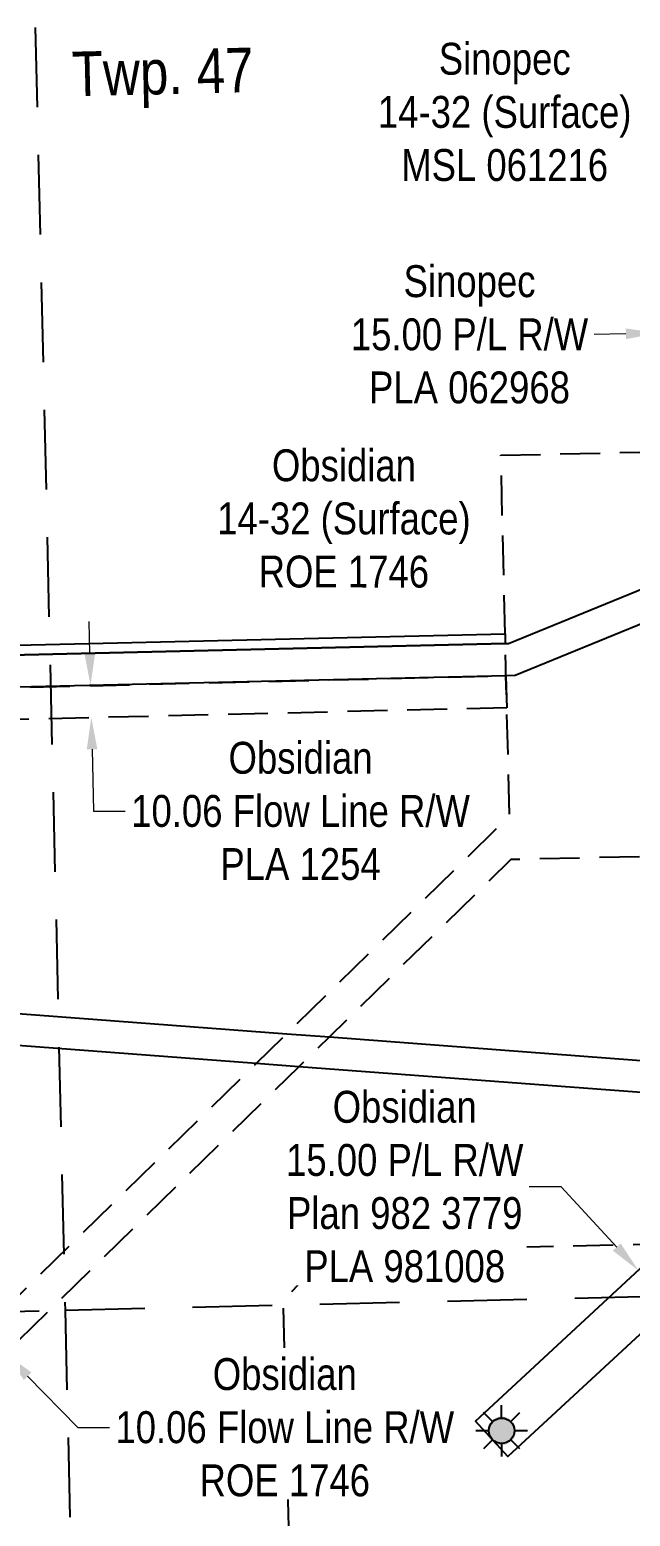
# Model space of a CAD drawing. Extents: x 614096 to 617019, y 5883619 to 5886341.
# Drawn here: x 614641.9 to 614830.4, y 5884859.6 to 5885326 of the extents above; entities that cross this region are included whole.
import ezdxf

# ---------------------------------------------------------------- set-up
doc = ezdxf.new("R2010")
doc.units = 0
doc.header["$LTSCALE"] = 5
doc.header["$PDSIZE"] = 1
for name, pattern in [('foc-ACCESSROAD', [3.75, 2.5, -1.25]), ('foc-FLOWLINE', [3.75, 2.5, -1.25]), ('foc-LSD', [8, 5, -3])]:
    doc.linetypes.add(name, pattern=pattern)
doc.layers.get('Defpoints').update_dxf_attribs({"color": 9})
for name, color, linetype, lineweight in [('C-RW-T', 13, 'Continuous', 9), ('C-WS-T', 13, 'Continuous', 9), ('F-AR-T', 190, 'Continuous', 9), ('F-FLOWLINE-T', 190, 'Continuous', 9), ('F-RW-T', 190, 'Continuous', 9), ('F-WS-T', 190, 'Continuous', 9)]:
    doc.layers.add(name, color=color, linetype=linetype, lineweight=lineweight)
for name, color, linetype in [('D-TXT', 6, 'Continuous'), ('F-FLOWLINE', 190, 'foc-FLOWLINE'), ('F-RW', 190, 'Continuous'), ('F-WS', 190, 'foc-ACCESSROAD'), ('F-WS-S', 190, 'Continuous'), ('L-SECTION-LSD', 7, 'foc-LSD')]:
    doc.layers.add(name, color=color, linetype=linetype)
doc.styles.add('80CG', font='ARIALN.TTF', dxfattribs={"height": 10})
doc.styles.add('80L', font='ARIALN.TTF', dxfattribs={"height": 10})
doc.dimstyles.new('Compass 5 000', dxfattribs={"dimscale": 5, "dimtxt": 9, "dimasz": 2, "dimexe": 0.2, "dimexo": 0.0625, "dimgap": 0.5, "dimtad": 0, "dimtih": 1, "dimtoh": 1, "dimzin": 0, "dimdsep": 46, "dimtxsty": '80CG', "dimcen": 0.1, "dimse1": 1, "dimse2": 1, "dimclrd": 256, "dimclrt": 256, "dimaunit": 1, "dimadec": 4, "dimazin": 0, "dimtfac": 0.06, "dimtofl": 0, "dimtmove": 0, "dimatfit": 1, "dimfxl": 0.2, "dimtolj": 1, "dimtzin": 0, "dimlwd": -1, "dimarcsym": 0})

# ---------------------------------------------------------------- blocks, each defined once
blk = doc.blocks.new('*D435')
at = {"layer": 'Defpoints', "color": 0, "transparency": 16777216}
for p in [(614843.1576574878, 5884925.62565175), (614806.8264919454, 5884912.584150828), (614817.0491647236, 5884901.514598141)]:
    blk.add_point(p, dxfattribs=at)
at = {"layer": 'F-RW-T', "transparency": 16777216}
for p, q in [((614808.6695158696, 5884962.9709047), (614798.6695158696, 5884962.970904699)), ((614826.1505268477, 5884944.041709151), (614808.6695158696, 5884962.9709047)), ((614849.9421153497, 5884918.279147035), (614856.7265732121, 5884910.932642321))]:
    blk.add_line(p, q, dxfattribs=at)
for points in [[(614827.3749443004, 5884945.172452128), (614824.926109395, 5884942.910966175), (614832.9349847096, 5884936.695204437)], [(614851.1665328024, 5884919.409890013), (614848.717697897, 5884917.148404058), (614843.1576574878, 5884925.62565175)]]:
    blk.add_solid(points, dxfattribs=at)
at = {"layer": 'F-RW-T', "transparency": 16777216, "insert": (614759.5835677125, 5884962.9709047), "char_height": 10, "attachment_point": 5, "style": '80CG', "bg_fill": 3, "box_fill_scale": 1.1, "bg_fill_color": 256, "bg_fill_true_color": 13158600, "bg_fill_transparency": 0}
blk.add_mtext('\\A1;Obsidian\\P15.00 P/L R/W\\PPlan 982 3779\\PPLA 981008', dxfattribs=at)
blk = doc.blocks.new('*D436')
at = {"layer": 'C-RW-T', "transparency": 16777216}
for p, q in [((614829.0066419295, 5885230.570287591), (614819.0092645106, 5885230.341278878)), ((614863.9922726253, 5885231.371699195), (614873.9896500319, 5885231.600707909))]:
    blk.add_line(p, q, dxfattribs=at)
for points in [[(614863.9541045064, 5885233.037928764), (614864.0304407442, 5885229.705469628), (614853.9948952188, 5885231.142690483)], [(614828.9684738106, 5885232.236517159), (614829.0448100484, 5885228.904058023), (614839.0040193361, 5885230.799296305)]]:
    blk.add_solid(points, dxfattribs=at)
at = {"layer": 'Defpoints', "color": 0, "transparency": 16777216}
for p in [(614838.1105115503, 5885269.80538661), (614853.101387433, 5885270.148780788), (614839.0040193361, 5885230.799296305)]:
    blk.add_point(p, dxfattribs=at)
at = {"layer": 'C-RW-T', "transparency": 16777216, "insert": (614779.9233163524, 5885230.341278878), "char_height": 10, "attachment_point": 5, "style": '80CG'}
blk.add_mtext('\\A1;Sinopec\\P15.00 P/L R/W\\PPLA 062968', dxfattribs=at)
blk = doc.blocks.new('*D440')
at = {"layer": 'Defpoints', "color": 0, "transparency": 16777216}
for p in [(614694.7595758184, 5885121.053858723), (614660.9816892801, 5885120.270544865), (614694.9929183116, 5885110.991715464)]:
    blk.add_point(p, dxfattribs=at)
at = {"layer": 'F-FLOWLINE-T', "transparency": 16777216}
for p, q in [((614660.7498502287, 5885130.267857037), (614660.5180111773, 5885140.265169208)), ((614661.4468708248, 5885100.211089433), (614661.8968148747, 5885080.808701876)), ((614661.8968148747, 5885080.808701876), (614671.8968148747, 5885080.808701875))]:
    blk.add_line(p, q, dxfattribs=at)
for points in [[(614662.4160689239, 5885130.306496878), (614659.0836315334, 5885130.229217195), (614660.9816892801, 5885120.270544865)], [(614663.11308952, 5885100.249729275), (614659.7806521296, 5885100.172449592), (614661.2150317734, 5885110.208401605)]]:
    blk.add_solid(points, dxfattribs=at)
at = {"layer": 'F-FLOWLINE-T', "transparency": 16777216, "insert": (614726.8968148744, 5885080.808701876), "char_height": 10, "attachment_point": 5, "style": '80CG'}
blk.add_mtext('\\A1;Obsidian\\P10.06 Flow Line R/W\\PPLA 1254', dxfattribs=at)
blk = doc.blocks.new('*D445')
at = {"layer": 'Defpoints', "color": 0, "transparency": 16777216}
for p in [(614627.2189533757, 5884917.902812754), (614582.7329548737, 5884874.466318339), (614589.7646241188, 5884867.264751276)]:
    blk.add_point(p, dxfattribs=at)
at = {"layer": 'F-AR-T', "transparency": 16777216}
for p, q in [((614620.2327884454, 5884925.057776036), (614613.2466235147, 5884932.212739318)), ((614641.2367875515, 5884903.546282409), (614656.9441672615, 5884887.459384061)), ((614656.9441672615, 5884887.459384061), (614666.9441672615, 5884887.459384061))]:
    blk.add_line(p, q, dxfattribs=at)
for points in [[(614621.4252823261, 5884926.222136858), (614619.0402945653, 5884923.893415214), (614627.2189533757, 5884917.902812754)], [(614642.4292814322, 5884904.710643231), (614640.0442936714, 5884902.381921588), (614634.2506226208, 5884910.701245691)]]:
    blk.add_solid(points, dxfattribs=at)
at = {"layer": 'F-AR-T', "transparency": 16777216, "insert": (614721.9441672624, 5884887.459384061), "char_height": 10, "attachment_point": 5, "style": '80CG', "bg_fill": 3, "box_fill_scale": 1.1, "bg_fill_color": 256, "bg_fill_true_color": 13158600, "bg_fill_transparency": 0}
blk.add_mtext('\\A1;Obsidian\\P10.06 Flow Line R/W\\PROE 1746', dxfattribs=at)
blk = doc.blocks.new('GAS')
h = blk.add_hatch(color=255)
h.dxf.hatch_style = 1
edge = h.paths.add_edge_path()
edge.add_arc((0, 0), 0.9, 0, 360)
for p, q in [((-0.5711929310346023, 0.5711929297831376), (-1.142385862069204, 1.142385861385264)), ((0, 0.8077887887338874), (0, 1.615577579286764)), ((0.5711929310309642, 0.5711929297831376), (1.142385862065566, 1.142385861385264)), ((-0.8077887898725749, 0), (-1.615577579628734, 0)), ((1.615577579625096, 0), (0.8077887898689368, 0)), ((-0.5711929310346023, -0.5711929316021271), (-1.142385862069204, -1.142385863204253)), ((0, -0.8077887905528768), (0, -1.615577581105753)), ((1.142385862065566, -1.142385863204253), (0.5711929310309642, -0.5711929316021271))]:
    blk.add_line(p, q)
blk.add_circle((0, 0), 0.8000000000000003)

msp = doc.modelspace()

# ---------------------------------------------------------------- linework, layer by layer
at = {"layer": 'F-FLOWLINE'}
msp.add_lwpolyline([(614529.5239171324, 5885117.038095198), (614791.3689349593, 5885123.294243123), (614791.5445421636, 5885116.283225799), (614791.6219351114, 5885113.231470547), (614366.8012023997, 5885103.086236645)], dxfattribs=at)
at = {"layer": 'F-RW'}
for points in [[(614851.2836548637, 5884933.129966934), (614791.9926346866, 5884878.375026495), (614781.8079238704, 5884889.378874238), (614841.9256150495, 5884945.139365712), (614840.8000266167, 5884991.977190496), (614840.5570541626, 5885002.079640805), (614839.006097426, 5885066.622302434), (614837.2199005885, 5885140.952327705), (614836.961297919, 5885151.724400197), (614836.6139074449, 5885166.165605331), (614851.6039604278, 5885166.525602561), (614851.8131274007, 5885157.808770753), (614852.0721690563, 5885147.037408568), (614855.5832759119, 5885000.944870406), (614855.825921015, 5884990.842312005), (614857.0806759184, 5884938.618197246), (614851.2836548637, 5884933.129966934)], [(614276.6577142287, 5885128.465479664), (614286.7717107538, 5885124.718670822), (614335.812849212, 5885125.853310565), (614353.8187180327, 5885126.270729722), (614791.0628733379, 5885136.4087508), (614791.1320734456, 5885133.35810242), (614529.2863553308, 5885127.28295422), (614353.8833214211, 5885123.219278249), (614335.8773647305, 5885122.802557844), (614282.281953354, 5885121.561873602), (614269.561979028, 5885121.266971631), (614267.2565382689, 5885121.214353128), (614255.089257132, 5885125.721320141), (614254.8383919983, 5885136.548802819), (614258.0990419933, 5885135.340493819), (614276.6577142287, 5885128.465479664)]]:
    msp.add_lwpolyline(points, close=True, dxfattribs=at)
for points in [[(614529.286322866, 5885127.284354678), (614791.1320734456, 5885133.35810242), (614792.1902052492, 5885133.382689923), (614836.961297919, 5885151.724400197), (614851.8131274007, 5885157.808770753), (614859.3582682394, 5885160.900036247), (614918.8163000101, 5885122.553389374), (614922.3138726193, 5885120.299481768), (614929.1868539244, 5885119.647271108), (614938.6717605622, 5885118.747873472), (614944.2242932636, 5885118.220796953), (615052.0097257361, 5885107.996096989), (615130.9008686141, 5885100.511546992), (615143.737928335, 5885099.293535565), (615147.7000556752, 5885098.917760261)], [(615147.9621940501, 5885088.779274455), (615134.7338457329, 5885090.033861079), (615121.8959240441, 5885091.251777234), (615052.2466307285, 5885097.863271761), (614944.4825129329, 5885108.086368719), (614938.9339003876, 5885108.61273587), (614929.4446807082, 5885109.512834066), (614919.1066501122, 5885110.493647164), (614858.4016612566, 5885149.630900037), (614852.0721690563, 5885147.037408568), (614837.2198843107, 5885140.953027934), (614794.2837239278, 5885123.362674318), (614791.3689349593, 5885123.294243123), (614529.5195734026, 5885117.222620817)], [(614355.6712838991, 5885038.685044079), (614722.5512165476, 5885010.984769565), (614735.9271926582, 5885009.975748986), (614840.5570541626, 5885002.079640805)], [(614840.8000266167, 5884991.977190496), (614726.338146868, 5885000.614214279), (614712.9643730478, 5885001.623413664), (614358.1669660525, 5885028.412052522)]]:
    msp.add_lwpolyline(points, dxfattribs=at)
at = {"layer": 'F-WS', "flags": 128}
for points in [[(614919.255363511, 5885100.3653249), (614920.1193136717, 5885068.43248932), (614878.2314978428, 5885067.509077386), (614868.6535880311, 5885067.193401583), (614868.7095054395, 5885047.288245533), (614868.778167907, 5885044.42855067), (614869.1456713729, 5885029.144080002), (614869.8496987082, 5884999.868546096), (614870.0928716983, 5884989.765298996), (614873.7870957851, 5884836.145090459), (614874.1255049472, 5884822.072703486), (614876.9479730382, 5884704.699121894), (614856.8222922877, 5884704.212501559), (614854.4734304772, 5884801.867017361), (614854.1351020292, 5884815.938504267), (614853.9994066552, 5884821.588969692), (614853.7854664734, 5884830.473031797), (614853.6597320292, 5884835.661326483), (614851.2836548637, 5884933.129966934), (614851.012313276, 5884945.395140179), (614849.9669958726, 5884989.28156141), (614849.9185878627, 5884991.288684196), (614849.7243632232, 5884999.384119914), (614849.6759551668, 5885001.391242743), (614848.1020318689, 5885066.825848904), (614839.006097426, 5885066.622302434), (614792.8868378875, 5885065.594170918), (614735.9271252853, 5885009.978649942), (614726.3410549005, 5885000.618685629), (614532.9212228726, 5884811.762559898), (614525.6852712267, 5884804.697649017), (614519.3496505588, 5884812.579567822), (614526.5872681686, 5884819.645208565), (614712.966861983, 5885001.627775194), (614722.5532400878, 5885010.988419688), (614792.5186085573, 5885079.302551006), (614791.6148706503, 5885113.231295414), (614791.5396201551, 5885116.283104243), (614791.3689349593, 5885123.294243123), (614791.2928554912, 5885126.345432199), (614791.1320734456, 5885133.35810242), (614791.0628733379, 5885136.4087508), (614789.7798146884, 5885192.444832831), (614839.8594541679, 5885193.589366682), (614917.0612932548, 5885195.447901535), (614918.8163000101, 5885122.553389374), (614918.9690738398, 5885111.778614176), (614918.9969772315, 5885110.504052295), (614919.255363511, 5885100.3653249)], [(614853.7854664734, 5884830.473031797), (614738.8684232753, 5884827.708812221), (614723.5109323463, 5884842.34431644), (614721.4691874739, 5884927.27698322), (614736.1039507894, 5884942.632588724), (614841.9256150495, 5884945.139365712), (614851.012313276, 5884945.395140179), (614851.2836548637, 5884933.129966934), (614853.6597320292, 5884835.661326483), (614853.7854664734, 5884830.473031797)]]:
    msp.add_lwpolyline(points, close=True, dxfattribs=at)
at = {"layer": 'L-SECTION-LSD'}
for points in [[(614643.6290445277, 5885326.687445346), (614652.9957761245, 5884924.238811145), (615056.0823580998, 5884933.737144446)], [(614259.9741025028, 5884914.977647368), (614652.9957761245, 5884924.238811145), (614662.3626039609, 5884521.786041952)]]:
    msp.add_lwpolyline(points, dxfattribs=at)

# ---------------------------------------------------------------- texts
at = {"layer": 'C-WS-T', "insert": (614790.9652134567, 5885300.110788246), "char_height": 9.996240700000016, "width": 78.96525567862359, "attachment_point": 5, "rotation": 359.9597764675748, "style": '80CG'}
msp.add_mtext('\\A1;Sinopec\\P14-32 (Surface)\\PMSL 061216', dxfattribs=at)
at = {"layer": 'D-TXT', "color": 3, "insert": (614654.9463634669, 5885319.059249797), "char_height": 13.99473698000002, "attachment_point": 1, "rotation": 1.343825011145858, "style": '80L'}
msp.add_mtext_dynamic_manual_height_columns('Twp. 47', width=56.42649386084584, gutter_width=47.5, heights=[0], dxfattribs=at)
at = {"layer": 'F-WS-T', "insert": (614740.498007532, 5885172.568436898), "char_height": 9.996240700000016, "width": 78.96525567862359, "attachment_point": 5, "rotation": 359.9597764675748, "style": '80CG'}
msp.add_mtext('\\A1;Obsidian\\P14-32 (Surface)\\PROE 1746', dxfattribs=at)

# ---------------------------------------------------------------- dimensions: what is measured, and where the dimension line sits
at = {"layer": 'C-RW-T'}
dim = msp.add_linear_dim(base=(614839.0040193361, 5885230.799296305), p1=(614853.101387433, 5885270.148780788), p2=(614838.1105115504, 5885269.80538661), angle=181.31223799165278, text='Sinopec\\P15.00 P/L R/W\\PPLA 062968', dimstyle='Compass 5 000', dxfattribs=at)
dim.commit()
dim.dimension.update_dxf_attribs({"geometry": '*D436', "text_midpoint": (614779.9233163524, 5885230.341278878), "dimtype": 161})
at = {"layer": 'F-FLOWLINE-T'}
dim = msp.add_linear_dim(base=(614660.9816892801, 5885120.270544865), p1=(614694.9929183116, 5885110.991715464), p2=(614694.7595758183, 5885121.053858723), angle=91.32845894175973, text='Obsidian\\P10.06 Flow Line R/W\\PPLA 1254', dimstyle='Compass 5 000', dxfattribs=at)
dim.commit()
dim.dimension.update_dxf_attribs({"geometry": '*D440', "text_midpoint": (614726.8968148744, 5885080.808701876), "dimtype": 161})

# ---------------------------------------------------------------- next in the draw order: dimensions: what is measured, and where the dimension line sits
at = {"layer": 'F-AR-T'}
dim = msp.add_linear_dim(base=(614627.2189533757, 5884917.902812754), p1=(614589.7646241187, 5884867.264751276), p2=(614582.7329548734, 5884874.466318339), angle=134.3161101663904, text='Obsidian\\P10.06 Flow Line R/W\\PROE 1746', dimstyle='Compass 5 000', override={"dimtfill": 1}, dxfattribs=at)
dim.commit()
dim.dimension.update_dxf_attribs({"geometry": '*D445', "text_midpoint": (614721.9441672624, 5884887.459384061), "dimtype": 161})

# ---------------------------------------------------------------- next in the draw order: dimensions: what is measured, and where the dimension line sits
at = {"layer": 'F-RW-T'}
dim = msp.add_linear_dim(base=(614843.1576574878, 5884925.62565175), p1=(614806.8264919455, 5884912.584150828), p2=(614817.0491647236, 5884901.514598141), angle=312.7223103541593, text='Obsidian\\P15.00 P/L R/W\\PPlan 982 3779\\PPLA 981008', dimstyle='Compass 5 000', override={"dimtfill": 1}, dxfattribs=at)
dim.commit()
dim.dimension.update_dxf_attribs({"geometry": '*D435', "text_midpoint": (614759.5835677125, 5884962.9709047), "dimtype": 161})

# ---------------------------------------------------------------- next in the draw order: block references
at = {"layer": 'F-WS-S', "color": 3, "xscale": 4.998120350000007, "yscale": 4.998120350000007, "zscale": 4.998120350000007}
msp.add_blockref('GAS', (614790.0067787506, 5884886.409858746), dxfattribs=at)

doc.saveas('drawing.dxf')
